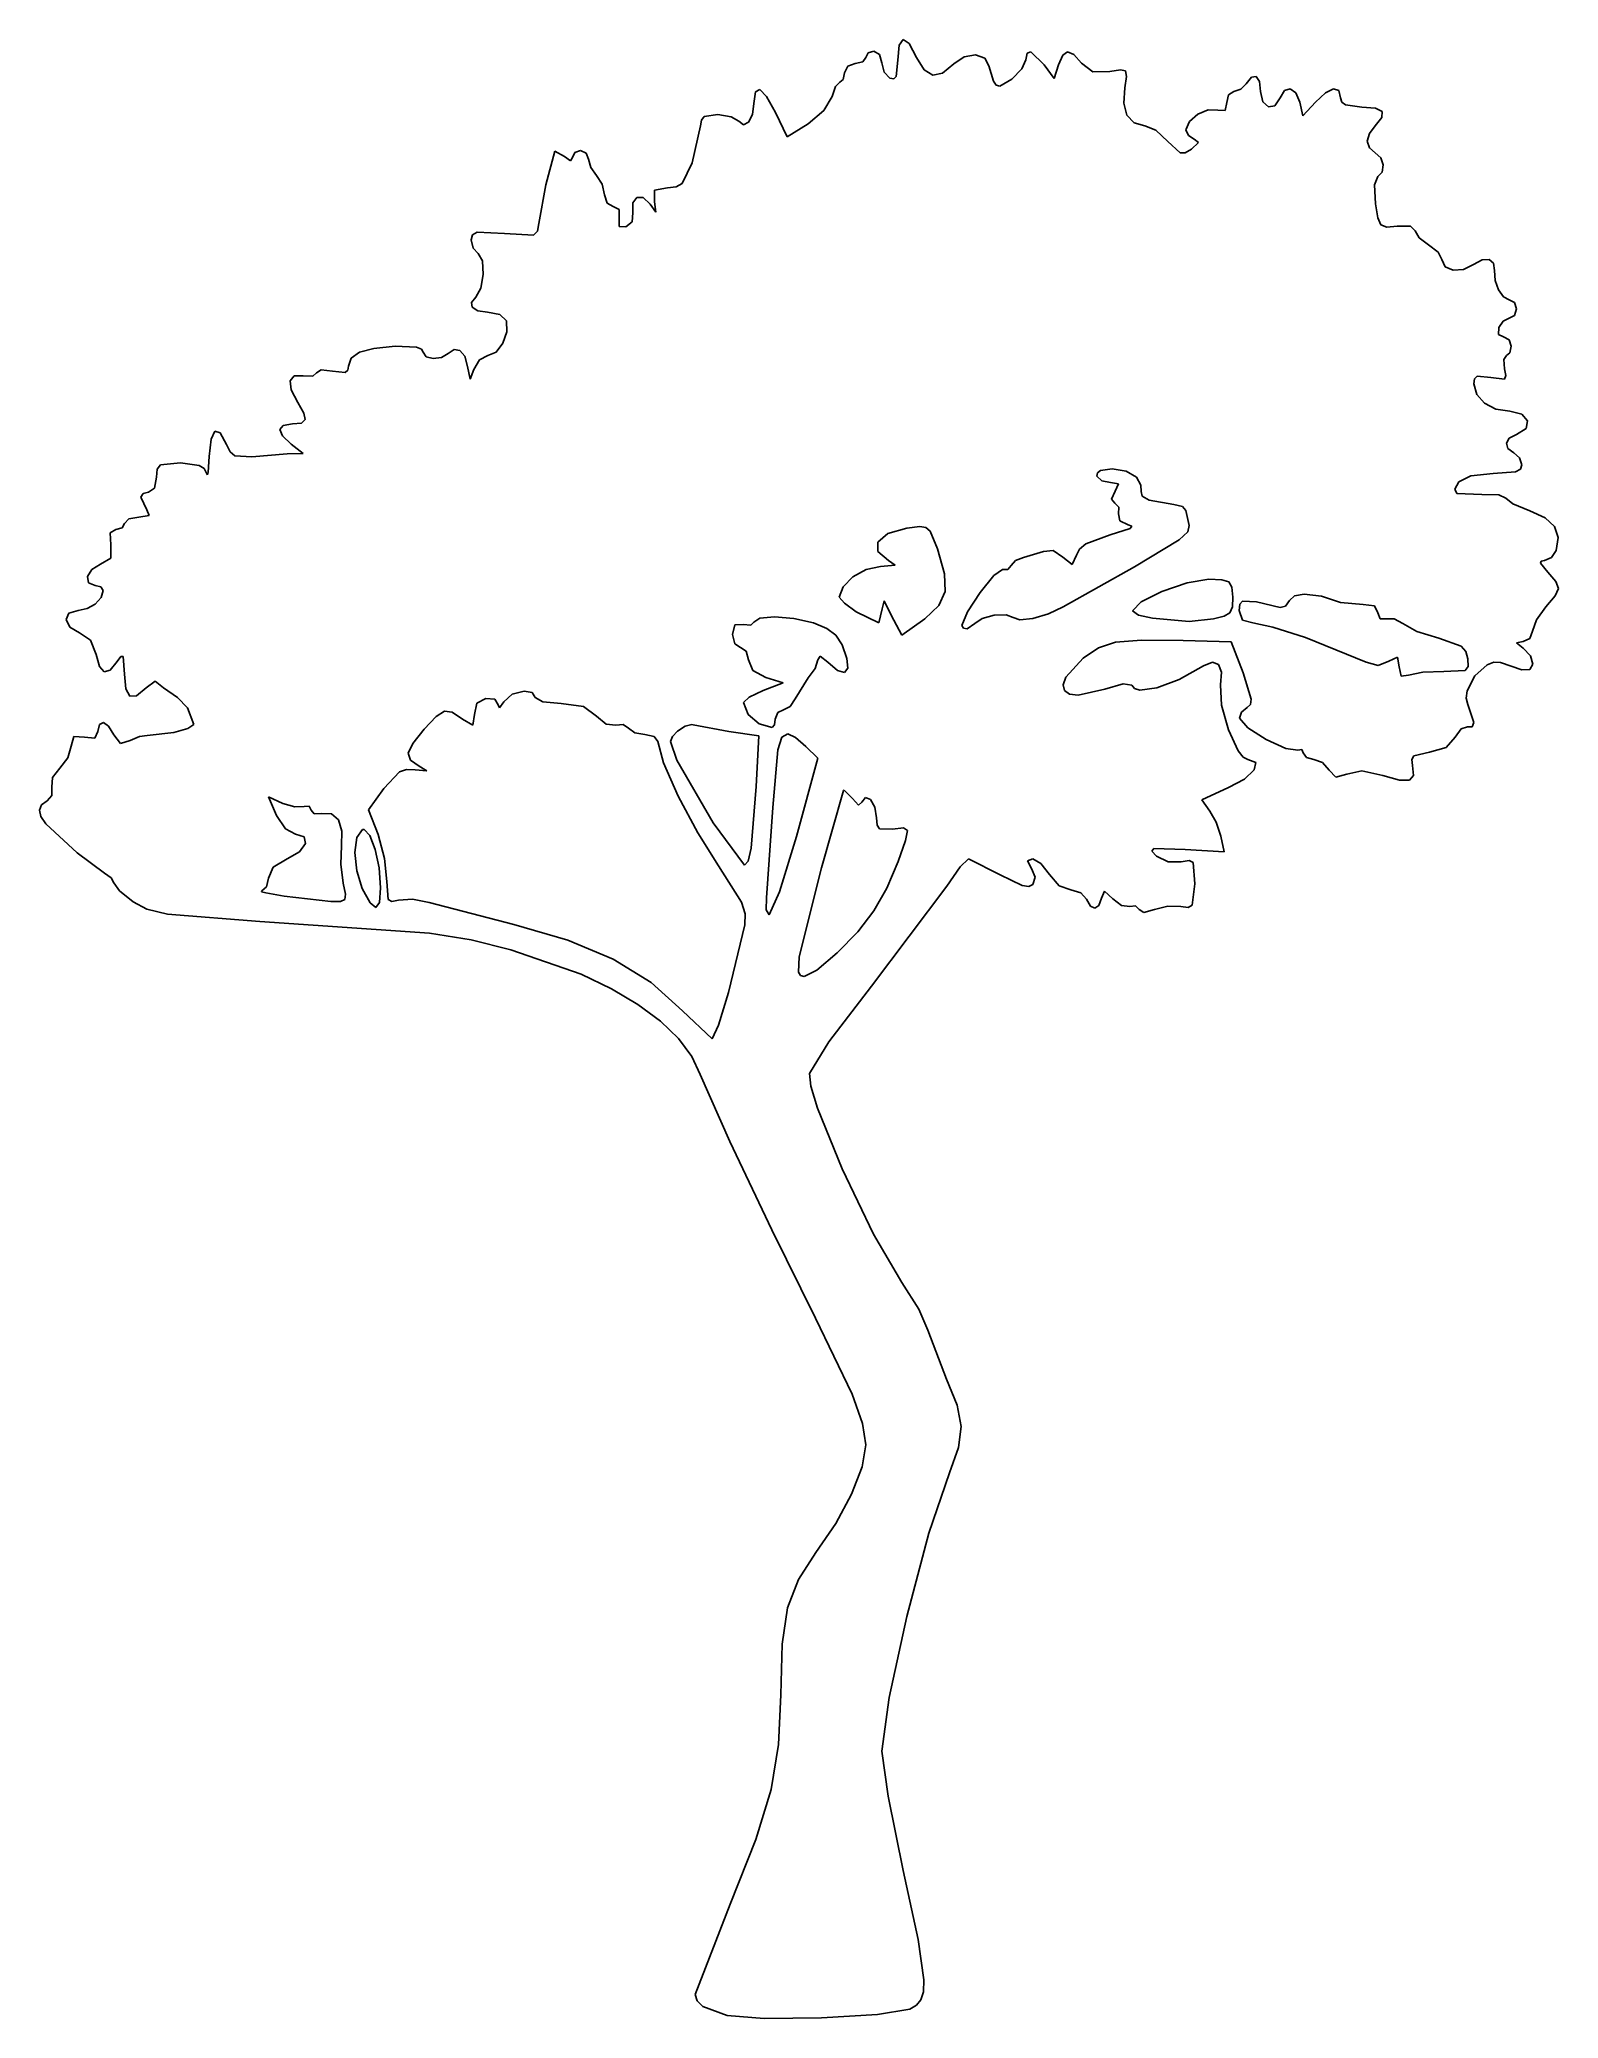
# Model space of a CAD drawing. Extents: x 21 to 106, y 154 to 264.
import ezdxf

# ---------------------------------------------------------------- set-up
doc = ezdxf.new("R2010")
doc.units = 0

msp = doc.modelspace()

# ---------------------------------------------------------------- linework, layer by layer
at = {"layer": 'Layer 1'}
for p, q in [((67.257913, 263.204014), (67.082706, 262.958836)), ((67.389223, 263.449193), (67.257913, 263.204014)), ((67.70497, 263.551153), (67.389223, 263.449193)), ((68.020718, 263.35805), (67.70497, 263.551153)), ((68.152021, 262.893822), (68.020718, 263.35805)), ((69.122955, 263.886005), (69.046398, 263.04131)), ((69.3375, 264.197), (69.122955, 263.886005)), ((69.33751, 264.19694), (69.3375, 264.197)), ((69.667248, 263.970828), (69.33751, 264.19694)), ((70.089529, 263.20396), (69.667248, 263.970828)), ((70.516358, 262.502862), (70.089529, 263.20396)), ((72.744091, 263.233107), (72.165119, 262.844402)), ((73.382919, 263.336377), (72.744091, 263.233107)), ((73.901154, 263.164861), (73.382919, 263.336377)), ((76.270123, 263.442663), (76.200333, 263.070136)), ((76.471744, 263.517948), (76.270123, 263.442663)), ((77.224003, 262.789446), (76.471744, 263.517948)), ((78.257399, 263.321097), (78.025875, 262.789446)), ((78.527095, 263.512351), (78.257399, 263.321097)), ((78.867141, 263.365594), (78.527095, 263.512351)), ((79.309715, 262.883216), (78.867141, 263.365594)), ((66.065507, 262.335856), (65.987427, 261.968086)), ((66.23934, 262.704869), (66.065507, 262.335856)), ((66.661576, 262.856876), (66.23934, 262.704869)), ((67.082706, 262.958836), (66.661576, 262.856876)), ((68.283331, 262.370992), (68.152021, 262.893822)), ((68.599078, 262.03684), (68.283331, 262.370992)), ((68.951919, 262.133411), (68.814301, 261.99836)), ((69.046398, 263.04131), (68.951919, 262.133411)), ((70.998526, 262.210272), (70.516358, 262.502862)), ((71.545093, 262.324637), (70.998526, 262.210272)), ((72.165119, 262.844402), (71.545093, 262.324637)), ((74.118349, 262.729206), (73.901154, 263.164861)), ((74.379066, 261.865392), (74.118349, 262.729206)), ((75.970423, 262.555138), (75.417656, 261.992076)), ((76.200333, 263.070136), (75.970423, 262.555138)), ((77.784085, 262.027783), (77.224003, 262.789446)), ((78.025875, 262.789446), (77.784085, 262.027783)), ((79.941693, 262.399862), (79.309715, 262.883216)), ((80.879605, 262.414363), (79.941693, 262.399862)), ((81.483532, 262.51165), (80.879605, 262.414363)), ((81.772775, 262.449212), (81.483532, 262.51165)), ((81.721993, 261.505526), (81.82603, 262.14214)), ((81.82603, 262.14214), (81.772775, 262.449212)), ((88.802603, 262.09216), (88.511245, 261.728156)), ((89.060853, 262.126667), (88.802603, 262.09216)), ((89.2455, 261.853476), (89.060853, 262.126667)), ((61.082404, 261.27882), (60.998096, 260.620344)), ((61.323664, 261.409904), (61.082404, 261.27882)), ((61.704374, 261.020844), (61.323664, 261.409904)), ((62.207036, 260.118887), (61.704374, 261.020844)), ((65.362004, 261.017464), (64.90674, 260.240478)), ((65.561492, 261.580828), (65.362004, 261.017464)), ((65.799724, 261.815142), (65.561492, 261.580828)), ((65.987427, 261.968086), (65.799724, 261.815142)), ((68.814301, 261.99836), (68.599078, 262.03684)), ((74.53965, 261.652423), (74.379066, 261.865392)), ((74.735653, 261.598799), (74.53965, 261.652423)), ((75.417656, 261.992076), (74.735653, 261.598799)), ((81.666329, 260.635643), (81.721993, 261.505526)), ((87.522349, 261.112684), (87.421733, 260.674934)), ((87.825602, 261.294387), (87.522349, 261.112684)), ((88.211479, 261.421761), (87.825602, 261.294387)), ((88.511245, 261.728156), (88.211479, 261.421761)), ((89.316048, 261.294387), (89.2455, 261.853476)), ((89.445151, 260.711074), (89.316048, 261.294387)), ((90.653456, 261.358983), (90.400758, 260.947248)), ((90.975113, 261.44316), (90.653456, 261.358983)), ((91.285767, 261.21767), (90.975113, 261.44316)), ((91.505458, 260.700399), (91.285767, 261.21767)), ((92.942057, 261.219007), (92.379309, 260.700399)), ((93.387999, 261.437188), (92.942057, 261.219007)), ((93.681614, 261.348686), (93.387999, 261.437188)), ((93.787379, 260.947248), (93.681614, 261.348686)), ((58.215263, 259.891484), (58.061204, 259.692066)), ((58.985955, 260.005554), (58.215263, 259.891484)), ((59.726072, 259.886029), (58.985955, 260.005554)), ((60.145045, 259.636989), (59.726072, 259.886029)), ((60.908435, 260.002825), (60.687912, 259.577236)), ((60.998096, 260.620344), (60.908435, 260.002825)), ((62.858024, 258.769757), (62.207036, 260.118887)), ((64.90674, 260.240478), (64.024044, 259.494774)), ((81.84685, 259.966481), (81.666329, 260.635643)), ((82.243253, 259.536662), (81.84685, 259.966481)), ((85.79738, 260.02306), (85.332908, 259.618509)), ((86.378589, 260.268701), (85.79738, 260.02306)), ((86.9187, 260.25731), (86.378589, 260.268701)), ((87.33111, 260.241837), (86.9187, 260.25731)), ((87.421733, 260.674934), (87.33111, 260.241837)), ((89.750714, 260.432624), (89.445151, 260.711074)), ((90.110122, 260.498271), (89.750714, 260.432624)), ((90.400758, 260.947248), (90.110122, 260.498271)), ((91.677937, 259.932842), (91.505458, 260.700399)), ((92.379309, 260.700399), (91.677937, 259.932842)), ((93.852596, 260.707163), (93.787379, 260.947248)), ((94.060658, 260.545691), (93.852596, 260.707163)), ((94.979789, 260.426222), (94.060658, 260.545691)), ((95.730365, 260.364413), (94.979789, 260.426222)), ((95.724881, 259.384812), (96.09822, 259.850266)), ((96.101611, 260.174613), (95.730365, 260.364413)), ((96.09822, 259.850266), (96.101611, 260.174613)), ((58.017206, 259.368719), (57.537629, 257.308539)), ((58.061204, 259.692066), (58.017206, 259.368719)), ((60.409219, 259.427363), (60.145045, 259.636989)), ((60.687912, 259.577236), (60.409219, 259.427363)), ((64.024044, 259.494774), (62.858024, 258.769757)), ((82.835233, 259.384806), (82.243253, 259.536662)), ((83.463751, 259.127292), (82.835233, 259.384806)), ((84.132413, 258.50826), (83.463751, 259.127292)), ((85.332908, 259.618509), (85.14301, 259.15317)), ((85.14301, 259.15317), (85.277311, 258.829293)), ((85.277311, 258.829293), (85.600193, 258.629044)), ((95.277829, 258.511372), (95.409136, 258.949931)), ((95.409136, 258.949931), (95.724881, 259.384812)), ((49.874262, 257.958438), (49.368113, 256.084727)), ((50.408752, 257.655703), (49.874262, 257.958438)), ((50.752523, 257.418395), (50.408752, 257.655703)), ((50.994581, 257.881529), (50.863274, 257.606313)), ((51.310325, 257.995992), (50.994581, 257.881529)), ((51.626072, 257.855551), (51.310325, 257.995992)), ((51.757382, 257.517819), (51.626072, 257.855551)), ((84.815292, 257.859517), (84.132413, 258.50826)), ((85.098184, 257.871503), (84.815292, 257.859517)), ((85.443443, 258.074178), (85.098184, 257.871503)), ((85.840341, 258.449814), (85.443443, 258.074178)), ((85.600193, 258.629044), (85.840341, 258.449814)), ((95.409136, 258.141165), (95.277829, 258.511372)), ((95.724881, 257.8705), (95.409136, 258.141165)), ((96.027307, 257.592511), (95.724881, 257.8705)), ((50.863274, 257.606313), (50.752523, 257.418395)), ((51.888687, 257.052966), (51.757382, 257.517819)), ((52.204434, 256.60712), (51.888687, 257.052966)), ((52.520313, 256.110442), (52.204434, 256.60712)), ((57.537629, 257.308539), (56.983679, 256.162001)), ((95.68207, 256.079543), (95.859237, 256.54373)), ((95.859237, 256.54373), (96.107985, 256.795785)), ((96.159508, 257.189826), (96.027307, 257.592511)), ((96.107985, 256.795785), (96.159508, 257.189826)), ((49.368113, 256.084727), (48.971894, 253.915718)), ((52.651754, 255.52316), (52.520313, 256.110442)), ((52.790347, 255.058802), (52.651754, 255.52316)), ((55.449493, 255.777454), (55.433776, 255.131619)), ((56.161539, 255.912839), (55.449493, 255.777454)), ((56.643012, 255.962659), (56.161539, 255.912839)), ((56.983679, 256.162001), (56.643012, 255.962659)), ((95.738211, 255.02569), (95.68207, 256.079543)), ((53.133462, 254.871106), (52.790347, 255.058802)), ((53.459866, 254.710128), (53.133462, 254.871106)), ((53.469355, 254.22092), (53.459866, 254.710128)), ((54.230438, 254.514654), (54.196661, 254.011635)), ((54.452211, 255.375229), (54.226804, 255.075419)), ((54.226804, 255.075419), (54.230438, 254.514654)), ((54.80672, 255.364295), (54.452211, 255.375229)), ((55.190392, 254.992827), (54.80672, 255.364295)), ((55.517145, 254.560188), (55.190392, 254.992827)), ((55.433776, 255.131619), (55.517145, 254.560188)), ((95.866975, 254.240842), (95.738211, 255.02569)), ((45.263166, 253.293804), (45.199524, 252.9985)), ((45.524497, 253.438305), (45.263166, 253.293804)), ((47.062654, 253.355883), (45.524497, 253.438305)), ((48.668739, 253.275652), (47.062654, 253.355883)), ((48.905398, 253.482872), (48.668739, 253.275652)), ((48.971894, 253.915718), (48.905398, 253.482872)), ((53.469723, 253.747615), (53.469355, 254.22092)), ((53.847096, 253.730021), (53.469723, 253.747615)), ((54.196661, 254.011635), (53.847096, 253.730021)), ((96.043174, 253.840348), (95.866975, 254.240842)), ((96.368659, 253.717988), (96.043174, 253.840348)), ((96.945281, 253.76754), (96.368659, 253.717988)), ((97.687857, 253.763203), (96.945281, 253.76754)), ((97.960681, 253.512934), (97.687857, 253.763203)), ((98.179526, 253.1195), (97.960681, 253.512934)), ((45.199524, 252.9985), (45.315172, 252.537544)), ((45.315172, 252.537544), (45.593262, 252.24305)), ((45.593262, 252.24305), (45.818344, 251.828554)), ((98.705773, 252.724881), (98.179526, 253.1195)), ((99.232149, 252.320866), (98.705773, 252.724881)), ((99.451127, 251.904845), (99.232149, 252.320866)), ((45.860658, 251.079063), (45.73675, 250.303838)), ((45.818344, 251.828554), (45.860658, 251.079063)), ((99.63166, 251.50448), (99.451127, 251.904845)), ((100.080011, 251.311007), (99.63166, 251.50448)), ((100.65631, 251.346067), (100.080011, 251.311007)), ((101.220687, 251.6313), (100.65631, 251.346067)), ((101.690092, 251.897495), (101.220687, 251.6313)), ((102.084487, 251.916216), (101.690092, 251.897495)), ((102.34002, 251.706237), (102.084487, 251.916216)), ((102.392837, 251.286331), (102.34002, 251.706237)), ((102.419649, 250.742611), (102.392837, 251.286331)), ((45.73675, 250.303838), (45.463171, 249.81214)), ((102.601817, 250.216945), (102.419649, 250.742611)), ((102.883562, 249.820224), (102.601817, 250.216945)), ((45.463171, 249.81214), (45.205959, 249.510683)), ((45.205959, 249.510683), (45.249675, 249.239646)), ((45.249675, 249.239646), (45.560152, 249.044027)), ((45.560152, 249.044027), (46.103228, 248.968821)), ((46.103228, 248.968821), (46.791883, 248.825674)), ((46.791883, 248.825674), (47.169278, 248.475128)), ((103.209107, 249.663341), (102.883562, 249.820224)), ((103.502276, 249.510244), (103.209107, 249.663341)), ((103.624167, 249.142321), (103.502276, 249.510244)), ((103.502276, 248.774555), (103.624167, 249.142321)), ((47.195456, 247.865518), (46.971678, 247.233929)), ((47.169278, 248.475128), (47.195456, 247.865518)), ((102.616026, 247.721425), (102.622097, 248.1009)), ((102.888407, 247.57988), (102.616026, 247.721425)), ((102.622097, 248.1009), (102.865356, 248.46867)), ((102.865356, 248.46867), (103.209107, 248.621614)), ((103.209107, 248.621614), (103.502276, 248.774555)), ((38.947665, 246.727322), (38.48865, 246.40331)), ((39.756726, 246.940253), (38.947665, 246.727322)), ((40.951861, 247.057384), (39.756726, 246.940253)), ((42.131052, 247.017356), (40.951861, 247.057384)), ((42.420971, 246.902762), (42.131052, 247.017356)), ((42.516681, 246.723909), (42.420971, 246.902762)), ((42.683033, 246.470272), (42.516681, 246.723909)), ((43.901821, 246.647209), (43.535163, 246.423079)), ((44.245297, 246.884108), (43.901821, 246.647209)), ((44.56964, 246.824756), (44.245297, 246.884108)), ((44.831784, 246.49755), (44.56964, 246.824756)), ((46.58392, 246.738791), (46.118158, 246.538538)), ((46.971678, 247.233929), (46.58392, 246.738791)), ((103.197561, 247.426939), (102.888407, 247.57988)), ((103.056087, 246.538465), (103.246833, 246.691406)), ((103.326137, 247.059172), (103.197561, 247.426939)), ((103.246833, 246.691406), (103.326137, 247.059172)), ((36.55517, 245.572565), (36.336189, 245.390583)), ((36.815055, 245.737704), (36.55517, 245.572565)), ((37.449274, 245.670375), (36.815055, 245.737704)), ((38.150586, 245.601353), (37.449274, 245.670375)), ((38.299201, 245.720953), (38.150586, 245.601353)), ((38.343651, 245.952934), (38.299201, 245.720953)), ((38.48865, 246.40331), (38.343651, 245.952934)), ((43.075714, 246.367047), (42.683033, 246.470272)), ((43.535163, 246.423079), (43.075714, 246.367047)), ((44.988661, 245.930886), (44.831784, 246.49755)), ((45.129172, 245.21633), (44.988661, 245.930886)), ((45.341346, 245.757317), (45.129172, 245.21633)), ((45.662121, 246.310474), (45.341346, 245.757317)), ((46.118158, 246.538538), (45.662121, 246.310474)), ((102.913622, 246.32312), (103.056087, 246.538465)), ((102.950527, 245.805373), (102.913622, 246.32312)), ((103.012049, 245.417555), (102.950527, 245.805373)), ((35.300326, 245.407689), (35.074094, 245.13174)), ((35.074094, 245.13174), (35.138812, 244.62132)), ((35.138812, 244.62132), (35.502181, 243.913868)), ((35.809811, 245.411728), (35.300326, 245.407689)), ((36.336189, 245.390583), (35.809811, 245.411728)), ((101.239617, 244.955222), (101.278137, 245.244778)), ((101.394902, 244.36027), (101.239617, 244.955222)), ((101.278137, 245.244778), (101.420468, 245.39054)), ((101.420468, 245.39054), (102.177177, 245.311986)), ((102.177177, 245.311986), (102.938323, 245.228147)), ((102.938323, 245.228147), (103.012049, 245.417555)), ((35.502181, 243.913868), (35.838115, 243.32458)), ((35.838115, 243.32458), (35.909189, 242.958597)), ((101.821389, 243.876924), (101.394902, 244.36027)), ((102.460025, 243.550113), (101.821389, 243.876924)), ((103.251757, 243.424762), (102.460025, 243.550113)), ((103.918142, 243.259552), (103.251757, 243.424762)), ((30.868716, 242.309705), (30.655706, 241.862104)), ((31.166654, 242.217541), (30.868716, 242.309705)), ((31.518414, 241.563964), (31.166654, 242.217541)), ((34.688105, 242.63854), (34.499322, 242.410417)), ((34.499322, 242.410417), (34.648754, 242.054834)), ((35.213742, 242.719058), (34.688105, 242.63854)), ((35.704649, 242.771547), (35.213742, 242.719058)), ((35.909189, 242.958597), (35.704649, 242.771547)), ((103.624167, 242.125322), (104.148296, 242.456581)), ((104.231638, 242.885742), (103.918142, 243.259552)), ((104.148296, 242.456581), (104.231638, 242.885742)), ((30.655706, 241.862104), (30.558729, 240.896383)), ((31.721616, 241.158487), (31.518414, 241.563964)), ((31.980126, 240.931079), (31.721616, 241.158487)), ((34.648754, 242.054834), (35.137762, 241.591938)), ((35.807145, 241.074337), (34.914104, 241.042007)), ((35.137762, 241.591938), (35.807145, 241.074337)), ((103.048964, 241.642413), (103.215126, 241.915688)), ((103.133149, 241.356447), (103.048964, 241.642413)), ((103.475147, 241.108742), (103.133149, 241.356447)), ((103.215126, 241.915688), (103.624167, 242.125322)), ((103.791027, 240.825551), (103.475147, 241.108742)), ((27.649837, 240.188377), (27.612493, 239.736666)), ((27.822796, 240.437174), (27.649837, 240.188377)), ((28.941123, 240.549864), (27.822796, 240.437174)), ((29.991631, 240.403898), (28.941123, 240.549864)), ((30.264795, 240.228286), (29.991631, 240.403898)), ((30.396913, 239.973577), (30.264795, 240.228286)), ((30.449038, 239.875359), (30.396913, 239.973577)), ((30.496922, 240.016603), (30.449038, 239.875359)), ((30.558729, 240.896383), (30.496922, 240.016603)), ((32.927814, 240.88272), (31.980126, 240.931079)), ((34.914104, 241.042007), (32.927814, 240.88272)), ((80.169934, 239.80163), (80.194895, 239.986904)), ((80.194895, 239.986904), (80.371512, 240.115366)), ((80.371512, 240.115366), (81.019256, 240.205903)), ((81.019256, 240.205903), (81.0193, 240.206)), ((81.0193, 240.206), (81.792381, 240.081195)), ((81.792381, 240.081195), (82.36979, 239.748629)), ((102.319257, 239.941568), (103.560148, 240.050903)), ((103.560148, 240.050903), (103.836698, 240.200628)), ((103.922467, 240.425329), (103.791027, 240.825551)), ((103.836698, 240.200628), (103.922467, 240.425329)), ((27.165441, 238.899866), (26.855581, 238.827753)), ((27.49162, 239.126191), (27.165441, 238.899866)), ((27.612493, 239.736666), (27.49162, 239.126191)), ((80.436978, 239.540439), (80.169934, 239.80163)), ((80.918487, 239.447347), (80.436978, 239.540439)), ((81.364716, 239.371993), (80.918487, 239.447347)), ((80.973559, 238.519784), (81.1864, 238.957067)), ((81.1864, 238.957067), (81.364716, 239.371993)), ((82.36979, 239.748629), (82.622257, 239.306953)), ((82.622257, 239.306953), (82.631038, 238.94195)), ((82.631038, 238.94195), (82.694058, 238.685115)), ((100.172266, 239.068226), (100.384427, 239.47582)), ((100.284946, 238.832711), (100.172266, 239.068226)), ((100.384427, 239.47582), (101.061247, 239.815226)), ((101.061247, 239.815226), (102.319257, 239.941568)), ((26.855581, 238.827753), (26.735955, 238.626575)), ((26.735955, 238.626575), (27.075871, 237.928)), ((27.075871, 237.928), (27.191416, 237.598156)), ((81.1765, 238.300049), (80.973559, 238.519784)), ((81.382592, 238.063288), (81.1765, 238.300049)), ((81.377238, 237.68991), (81.382592, 238.063288)), ((82.694058, 238.685115), (83.087919, 238.451347)), ((83.087919, 238.451347), (84.471768, 238.210408)), ((84.471768, 238.210408), (84.945457, 238.113263)), ((84.945457, 238.113263), (85.142483, 237.886866)), ((85.142483, 237.886866), (85.317623, 237.036402)), ((101.682667, 238.770362), (100.284946, 238.832711)), ((102.632863, 238.752178), (101.682667, 238.770362)), ((103.028097, 238.579091), (102.632863, 238.752178)), ((103.419648, 238.251365), (103.028097, 238.579091)), ((104.360987, 237.861213), (103.419648, 238.251365)), ((105.211923, 237.479127), (104.360987, 237.861213)), ((25.344439, 236.816717), (25.00948, 236.62983)), ((25.00948, 236.62983), (25.050403, 235.956628)), ((25.683115, 236.918833), (25.344439, 236.816717)), ((25.824016, 237.164168), (25.683115, 236.918833)), ((26.060425, 237.409344), (25.824016, 237.164168)), ((26.628819, 237.511306), (26.060425, 237.409344)), ((27.191416, 237.598156), (26.628819, 237.511306)), ((68.486722, 236.590888), (69.547872, 236.902265)), ((69.547872, 236.902265), (70.267104, 236.985175)), ((70.267104, 236.985175), (70.2671, 236.98517)), ((70.2671, 236.98517), (70.604863, 236.933984)), ((70.604863, 236.933984), (70.840718, 236.737117)), ((70.840718, 236.737117), (71.261972, 235.73199)), ((80.909388, 236.517773), (82.020422, 236.880193)), ((81.446228, 237.308656), (81.377238, 237.68991)), ((81.915458, 237.087228), (81.446228, 237.308656)), ((82.118396, 237.002255), (81.915458, 237.087228)), ((82.020422, 236.880193), (82.118396, 237.002255)), ((85.240772, 236.695353), (84.758464, 236.237071)), ((85.317623, 237.036402), (85.240772, 236.695353)), ((105.737161, 236.989365), (105.211923, 237.479127)), ((105.942724, 236.382915), (105.737161, 236.989365)), ((25.050403, 235.956628), (25.059302, 235.217466)), ((67.917336, 235.583358), (67.923982, 236.117216)), ((68.524472, 235.091425), (67.917336, 235.583358)), ((67.923982, 236.117216), (68.486722, 236.590888)), ((71.261972, 235.73199), (71.652268, 234.350485)), ((76.06617, 235.259009), (77.18021, 235.595278)), ((77.18021, 235.595278), (77.719372, 235.639423)), ((77.719372, 235.639423), (78.27079, 235.271116)), ((79.019348, 235.381343), (79.198404, 235.72972)), ((79.198404, 235.72972), (79.549745, 236.02123)), ((79.549745, 236.02123), (80.909388, 236.517773)), ((84.758464, 236.237071), (82.262093, 234.730622)), ((105.566828, 235.248373), (105.834637, 235.650763)), ((105.834637, 235.650763), (105.942724, 236.382915)), ((23.996009, 234.593087), (23.755611, 234.196687)), ((24.486585, 234.877328), (23.996009, 234.593087)), ((25.059302, 235.217466), (24.486585, 234.877328)), ((66.526052, 234.175475), (67.270642, 234.585812)), ((67.270642, 234.585812), (68.07742, 234.755463)), ((68.07742, 234.755463), (68.882986, 234.828433)), ((68.882986, 234.828433), (68.524472, 235.091425)), ((74.407899, 234.243683), (74.89722, 234.59081)), ((74.89722, 234.59081), (75.190646, 234.585352)), ((75.190646, 234.585352), (75.37626, 234.805988)), ((75.37626, 234.805988), (75.623855, 235.096057)), ((75.623855, 235.096057), (76.06617, 235.259009)), ((78.27079, 235.271116), (78.775305, 234.870449)), ((82.262093, 234.730622), (78.286593, 232.504332)), ((78.775305, 234.870449), (79.019348, 235.381343)), ((104.961638, 234.942071), (104.997659, 235.049155)), ((105.367057, 234.432666), (104.961638, 234.942071)), ((104.997659, 235.049155), (105.186317, 235.080989)), ((105.186317, 235.080989), (105.566828, 235.248373)), ((105.820553, 233.924025), (105.367057, 234.432666)), ((23.755611, 234.196687), (23.805192, 233.844313)), ((23.805192, 233.844313), (24.184553, 233.692148)), ((24.184553, 233.692148), (24.500298, 233.610483)), ((24.500298, 233.610483), (24.631605, 233.414247)), ((24.631605, 233.414247), (24.508025, 233.013821)), ((65.76724, 233.037153), (65.979602, 233.625555)), ((65.979602, 233.625555), (66.526052, 234.175475)), ((71.683229, 233.351758), (71.323821, 232.567241)), ((71.652268, 234.350485), (71.683229, 233.351758)), ((73.64113, 233.298155), (74.407899, 234.243683)), ((82.643105, 232.784041), (83.799946, 233.362933)), ((83.799946, 233.362933), (85.202212, 233.840497)), ((85.202212, 233.840497), (86.4197, 234.039149)), ((86.4197, 234.03916), (87.15097, 234.016004)), ((86.4197, 234.039149), (86.4197, 234.03916)), ((87.15097, 234.016004), (87.54767, 233.894067)), ((87.54767, 233.894067), (87.715275, 233.594647)), ((87.715275, 233.594647), (87.75926, 233.03904)), ((105.776619, 233.106153), (105.959667, 233.530133)), ((105.959667, 233.530133), (105.820553, 233.924025)), ((23.230465, 232.303277), (22.710993, 232.14723)), ((23.735437, 232.401254), (23.230465, 232.303277)), ((24.185296, 232.657129), (23.735437, 232.401254)), ((24.508025, 233.013821), (24.185296, 232.657129)), ((66.051472, 232.696492), (65.76724, 233.037153)), ((66.709042, 232.218564), (66.051472, 232.696492)), ((67.97345, 231.608843), (66.709042, 232.218564)), ((68.170984, 232.390063), (67.97345, 231.608843)), ((68.270717, 232.838387), (68.170984, 232.390063)), ((68.672155, 232.042612), (68.270717, 232.838387)), ((71.323821, 232.567241), (70.543009, 231.82837)), ((72.6233, 231.465), (72.933926, 232.217501)), ((72.933926, 232.217501), (73.64113, 233.298155)), ((78.286593, 232.504332), (77.458578, 232.110201)), ((82.16189, 232.281409), (82.643105, 232.784041)), ((82.490353, 232.041137), (82.16189, 232.281409)), ((87.73811, 232.500823), (87.597161, 232.170208)), ((87.75926, 233.03904), (87.73811, 232.500823)), ((88.123669, 232.294457), (88.159377, 232.640028)), ((88.293618, 231.763448), (88.123669, 232.294457)), ((88.159377, 232.640028), (88.299619, 232.820278)), ((88.299619, 232.820278), (89.092418, 232.785356)), ((89.092418, 232.785356), (90.409318, 232.468645)), ((90.409318, 232.468645), (90.704901, 232.534109)), ((90.704901, 232.534109), (90.927012, 232.862362)), ((90.927012, 232.862362), (91.201138, 233.111452)), ((91.201138, 233.111452), (91.74808, 233.203912)), ((91.74808, 233.203912), (91.74809, 233.20391)), ((91.74809, 233.20391), (92.70968, 233.098229)), ((92.70968, 233.098229), (93.78742, 232.747164)), ((93.78742, 232.747164), (95.0542, 232.626692)), ((95.0542, 232.626692), (95.677245, 232.555932)), ((95.677245, 232.555932), (95.873932, 232.166839)), ((104.737384, 231.772386), (105.263627, 232.507246)), ((105.263627, 232.507246), (105.776619, 233.106153)), ((22.710993, 232.14723), (22.55642, 231.782952)), ((22.55642, 231.782952), (22.757464, 231.366239)), ((22.757464, 231.366239), (23.304845, 231.052887)), ((59.805729, 230.954958), (59.932204, 231.495352)), ((59.932204, 231.495352), (60.401798, 231.508268)), ((60.401798, 231.508268), (60.822797, 231.472358)), ((60.822797, 231.472358), (60.997872, 231.641166)), ((60.997872, 231.641166), (61.326868, 231.873827)), ((61.326868, 231.873827), (62.151892, 231.942663)), ((62.151892, 231.942663), (62.15189, 231.94266)), ((62.15189, 231.94266), (63.230166, 231.850679)), ((63.230166, 231.850679), (64.31918, 231.600797)), ((64.31918, 231.600797), (65.06586, 231.298057)), ((65.06586, 231.298057), (65.582325, 230.913967)), ((69.255699, 230.914252), (68.672155, 232.042612)), ((70.543009, 231.82837), (69.255699, 230.914252)), ((72.710393, 231.299366), (72.622854, 231.465086)), ((72.622854, 231.465086), (72.6233, 231.465)), ((72.916627, 231.269495), (72.710393, 231.299366)), ((73.346883, 231.568794), (72.916627, 231.269495)), ((73.746691, 231.845749), (73.346883, 231.568794)), ((74.426063, 232.025271), (73.746691, 231.845749)), ((75.099003, 232.06171), (74.426063, 232.025271)), ((75.479513, 231.909413), (75.099003, 232.06171)), ((75.857849, 231.770926), (75.479513, 231.909413)), ((76.583267, 231.851794), (75.857849, 231.770926)), ((77.458578, 232.110201), (76.583267, 231.851794)), ((83.27992, 231.86161), (82.490353, 232.041137)), ((85.320981, 231.672705), (83.27992, 231.86161)), ((86.68681, 231.82778), (85.320981, 231.672705)), ((87.26915, 231.971194), (86.68681, 231.82778)), ((87.597161, 232.170208), (87.26915, 231.971194)), ((88.877024, 231.608869), (88.293618, 231.763448)), ((89.99412, 231.366682), (88.877024, 231.608869)), ((91.826888, 230.77979), (89.99412, 231.366682)), ((95.873932, 232.166839), (95.993513, 231.826183)), ((95.993513, 231.826183), (96.324987, 231.832121)), ((96.324987, 231.832121), (96.786281, 231.835319)), ((96.786281, 231.835319), (97.262278, 231.560744)), ((97.262278, 231.560744), (98.052982, 231.124814)), ((98.052982, 231.124814), (99.270688, 230.740708)), ((104.365287, 230.731063), (104.518537, 231.135146)), ((104.518537, 231.135146), (104.737384, 231.772386)), ((23.304845, 231.052887), (23.924512, 230.645477)), ((23.924512, 230.645477), (24.236271, 229.831067)), ((59.933028, 230.429317), (59.805729, 230.954958)), ((60.252781, 230.220004), (59.933028, 230.429317)), ((60.56865, 230.01903), (60.252781, 230.220004)), ((60.699833, 229.535347), (60.56865, 230.01903)), ((65.582325, 230.913967), (65.936933, 230.376179)), ((65.936933, 230.376179), (66.19804, 229.612347)), ((79.404875, 229.626742), (80.257385, 230.209556)), ((80.257385, 230.209556), (81.213392, 230.522199)), ((81.213392, 230.522199), (82.662417, 230.633263)), ((82.662417, 230.633263), (84.993975, 230.61134)), ((84.993975, 230.61134), (87.676825, 230.5511)), ((87.676825, 230.5511), (88.335014, 228.80671)), ((95.221614, 229.409909), (91.826888, 230.77979)), ((99.270688, 230.740708), (100.518803, 230.307753)), ((100.518803, 230.307753), (100.778475, 230.012903)), ((100.778475, 230.012903), (100.889088, 229.599618)), ((103.624247, 230.49705), (103.996847, 230.556684)), ((103.996847, 230.192469), (103.624247, 230.49705)), ((103.996847, 230.556684), (104.365287, 230.731063)), ((104.40619, 229.754854), (103.996847, 230.192469)), ((24.236271, 229.831067), (24.421218, 229.165069)), ((24.421218, 229.165069), (24.680453, 228.876988)), ((24.680453, 228.876988), (25.010769, 228.967906)), ((25.010769, 228.967906), (25.408961, 229.438906)), ((25.408961, 229.438906), (25.619648, 229.7209)), ((25.619648, 229.7209), (25.740685, 229.728096)), ((25.740685, 229.728096), (25.814429, 228.744623)), ((60.929518, 228.942858), (60.699833, 229.535347)), ((61.668587, 228.554167), (60.929518, 228.942858)), ((64.415719, 229.052519), (64.032613, 228.524663)), ((64.575105, 229.533173), (64.415719, 229.052519)), ((64.70208, 229.742), (64.575105, 229.533173)), ((65.11999, 229.405551), (64.70208, 229.742)), ((65.659532, 228.95069), (65.11999, 229.405551)), ((66.051048, 228.839689), (65.659532, 228.95069)), ((66.246547, 229.063318), (66.051048, 228.839689)), ((66.19804, 229.612347), (66.246547, 229.063318)), ((78.42036, 228.565094), (79.404875, 229.626742)), ((86.124015, 229.198866), (84.766619, 228.44262)), ((86.627709, 229.403999), (86.124015, 229.198866)), ((86.970345, 229.279418), (86.627709, 229.403999)), ((87.129204, 228.850169), (86.970345, 229.279418)), ((95.885589, 229.216482), (95.221614, 229.409909)), ((96.488394, 229.458339), (95.885589, 229.216482)), ((96.966062, 229.678274), (96.488394, 229.458339)), ((97.06634, 229.144115), (96.966062, 229.678274)), ((97.174584, 228.619432), (97.06634, 229.144115)), ((100.756434, 228.936215), (99.547658, 228.883602)), ((100.906688, 229.164636), (100.756434, 228.936215)), ((100.889088, 229.599618), (100.906688, 229.164636)), ((101.294999, 228.646935), (101.983539, 229.263841)), ((101.983539, 229.263841), (102.356733, 229.40266)), ((102.356733, 229.40266), (102.713247, 229.381745)), ((102.713247, 229.381745), (103.922447, 228.981509)), ((103.922447, 228.981509), (104.359425, 228.99373)), ((104.359425, 228.99373), (104.523861, 229.303393)), ((104.523861, 229.303393), (104.40619, 229.754854)), ((25.814429, 228.744623), (25.892172, 227.909889)), ((25.892172, 227.909889), (26.115541, 227.507606)), ((26.492722, 227.532641), (27.031899, 227.97986)), ((27.031899, 227.97986), (27.533726, 228.34351)), ((27.533726, 228.34351), (28.002778, 227.97986)), ((28.002778, 227.97986), (28.772931, 227.442383)), ((47.491727, 227.61282), (48.162273, 227.790002)), ((48.162273, 227.790002), (48.16229, 227.79002)), ((48.16229, 227.79002), (48.59607, 227.720033)), ((60.731426, 227.447531), (61.519566, 227.822938)), ((61.519566, 227.822938), (62.637336, 228.257326)), ((62.637336, 228.257326), (61.668587, 228.554167)), ((64.032613, 228.524663), (63.296854, 227.355633)), ((78.280078, 228.147631), (78.42036, 228.565094)), ((78.357901, 227.829506), (78.280078, 228.147631)), ((78.641422, 227.628545), (78.357901, 227.829506)), ((80.602085, 227.906872), (79.118232, 227.562569)), ((81.64222, 228.203015), (80.602085, 227.906872)), ((82.112525, 228.119876), (81.64222, 228.203015)), ((82.266803, 227.933242), (82.112525, 228.119876)), ((82.568391, 227.851399), (82.266803, 227.933242)), ((83.51725, 227.976222), (82.568391, 227.851399)), ((84.766619, 228.44262), (83.51725, 227.976222)), ((87.08157, 228.141296), (87.129204, 228.850169)), ((87.138084, 227.003539), (87.08157, 228.141296)), ((88.335014, 228.80671), (88.790896, 227.349192)), ((97.588038, 228.685819), (97.174584, 228.619432)), ((98.37883, 228.857615), (97.588038, 228.685819)), ((99.547658, 228.883602), (98.37883, 228.857615)), ((100.811378, 227.398167), (100.863398, 227.810899)), ((100.863398, 227.810899), (101.294999, 228.646935)), ((26.115541, 227.507606), (26.492722, 227.532641)), ((28.772931, 227.442383), (29.339897, 226.851575)), ((29.339897, 226.851575), (29.699023, 225.918753)), ((45.37226, 226.486211), (45.51015, 227.112492)), ((45.51015, 227.112492), (46.019245, 227.379828)), ((46.019245, 227.379828), (46.50778, 227.333979)), ((46.50778, 227.333979), (46.699023, 227.032383)), ((46.699023, 227.032383), (46.785929, 226.856384)), ((46.785929, 226.856384), (47.011723, 227.182044)), ((47.011723, 227.182044), (47.491727, 227.61282)), ((48.59607, 227.720033), (48.776491, 227.442257)), ((48.776491, 227.442257), (49.200649, 227.197076)), ((49.200649, 227.197076), (50.220551, 227.095118)), ((50.220551, 227.095118), (51.464432, 226.939607)), ((51.464432, 226.939607), (52.208161, 226.395872)), ((60.406336, 227.155051), (60.731426, 227.447531)), ((60.683524, 226.474949), (60.406336, 227.155051)), ((62.646665, 226.747982), (62.324324, 226.595038)), ((63.025987, 226.926491), (62.646665, 226.747982)), ((63.296854, 227.355633), (63.025987, 226.926491)), ((79.118232, 227.562569), (78.641422, 227.628545)), ((87.522102, 225.623888), (87.138084, 227.003539)), ((88.558403, 226.86825), (88.255119, 226.61445)), ((88.755232, 227.033912), (88.558403, 226.86825)), ((88.790896, 227.349192), (88.755232, 227.033912)), ((100.904507, 227.035605), (100.811378, 227.398167)), ((101.225869, 226.037119), (100.904507, 227.035605)), ((24.420392, 225.93229), (24.333577, 225.52628)), ((24.63977, 226.031203), (24.420392, 225.93229)), ((24.930111, 225.834806), (24.63977, 226.031203)), ((25.229816, 225.354886), (24.930111, 225.834806)), ((29.361457, 225.710458), (28.581786, 225.483544)), ((29.699023, 225.918753), (29.361457, 225.710458)), ((41.928002, 224.865408), (42.573171, 225.665244)), ((42.573171, 225.665244), (43.235864, 226.375954)), ((43.235864, 226.375954), (43.701825, 226.677111)), ((43.701825, 226.677111), (44.138151, 226.612526)), ((44.138151, 226.612526), (44.711941, 226.226011)), ((44.711941, 226.226011), (45.292121, 225.895332)), ((45.292121, 225.895332), (45.37226, 226.486211)), ((52.208161, 226.395872), (52.745347, 225.944023)), ((52.745347, 225.944023), (53.272611, 225.889135)), ((53.272611, 225.889135), (53.696958, 225.919081)), ((53.696958, 225.919081), (53.985446, 225.720535)), ((53.985446, 225.720535), (54.334633, 225.465301)), ((56.72907, 225.55349), (57.148557, 225.828415)), ((57.148557, 225.828415), (57.521342, 225.918636)), ((57.521342, 225.918636), (57.52136, 225.91863)), ((57.52136, 225.91863), (57.59787, 225.90187)), ((57.59787, 225.90187), (59.59802, 225.526161)), ((61.296178, 225.959311), (60.683524, 226.474949)), ((62.019192, 225.765958), (61.296178, 225.959311)), ((62.154064, 225.908922), (62.019192, 225.765958)), ((62.190282, 226.227274), (62.154064, 225.908922)), ((62.324324, 226.595038), (62.190282, 226.227274)), ((88.066462, 224.460279), (87.522102, 225.623888)), ((88.255119, 226.61445), (88.136144, 226.277056)), ((88.136144, 226.277056), (88.596606, 225.740974)), ((88.596606, 225.740974), (89.624053, 225.083046)), ((100.191937, 225.213903), (100.517624, 225.681807)), ((100.517624, 225.681807), (100.869307, 225.792365)), ((100.869307, 225.792365), (101.131591, 225.794944)), ((101.131591, 225.794944), (101.225869, 226.037119)), ((22.843131, 224.722082), (22.656416, 224.066814)), ((22.985601, 225.256582), (22.843131, 224.722082)), ((23.588223, 225.216713), (22.985601, 225.256582)), ((24.167122, 225.165258), (23.588223, 225.216713)), ((24.333577, 225.52628), (24.167122, 225.165258)), ((25.603058, 224.865179), (25.229816, 225.354886)), ((26.137786, 225.02203), (25.603058, 224.865179)), ((26.660946, 225.255773), (26.137786, 225.02203)), ((27.094273, 225.303963), (26.660946, 225.255773)), ((28.581786, 225.483544), (27.094273, 225.303963)), ((41.675641, 224.324165), (41.928002, 224.865408)), ((54.334633, 225.465301), (54.904878, 225.359108)), ((54.904878, 225.359108), (55.418698, 225.246186)), ((55.418698, 225.246186), (55.632374, 224.97471)), ((55.632374, 224.97471), (55.952444, 223.781064)), ((56.33724, 224.978783), (56.438638, 225.260233)), ((56.68883, 223.94074), (56.33724, 224.978783)), ((56.438638, 225.260233), (56.72907, 225.55349)), ((59.59802, 225.526161), (61.2724, 225.28273)), ((61.2724, 225.28273), (61.116187, 222.45655)), ((62.06308, 221.279756), (62.329082, 224.50292)), ((62.329082, 224.50292), (62.551969, 225.208581)), ((62.551969, 225.208581), (62.885741, 225.404766)), ((62.885741, 225.404766), (62.88574, 225.404754)), ((62.88574, 225.404754), (63.317614, 225.200635)), ((63.317614, 225.200635), (63.90141, 224.687182)), ((63.90141, 224.687182), (64.569194, 224.037927)), ((89.624053, 225.083046), (90.723077, 224.574926)), ((90.723077, 224.574926), (91.398274, 224.488266)), ((91.398274, 224.488266), (91.611973, 224.534056)), ((91.611973, 224.534056), (91.700843, 224.338292)), ((98.759597, 224.382691), (99.689211, 224.638115)), ((99.689211, 224.638115), (100.191937, 225.213903)), ((22.207609, 223.491562), (21.79016, 222.963223)), ((22.656416, 224.066814), (22.207609, 223.491562)), ((41.182123, 223.277369), (41.587135, 223.416486)), ((41.587135, 223.416486), (42.069601, 223.396729)), ((41.802001, 223.937799), (41.675641, 224.324165)), ((42.292995, 223.602594), (41.802001, 223.937799)), ((42.069601, 223.396729), (42.711227, 223.335608)), ((42.711227, 223.335608), (42.292995, 223.602594)), ((55.952444, 223.781064), (56.767403, 221.928448)), ((58.7143, 220.43829), (56.68883, 223.94074)), ((64.569194, 224.037927), (63.368784, 219.664217)), ((88.346532, 224.102595), (88.066462, 224.460279)), ((88.604, 223.970646), (88.346532, 224.102595)), ((88.416763, 222.876409), (88.958373, 223.388601)), ((89.05375, 223.801205), (88.604, 223.970646)), ((88.958373, 223.388601), (89.05375, 223.801205)), ((91.700843, 224.338292), (91.871644, 224.078639)), ((91.871644, 224.078639), (92.282251, 223.970658)), ((92.282251, 223.970658), (92.776314, 223.796788)), ((92.776314, 223.796788), (93.147838, 223.378846)), ((93.147838, 223.378846), (93.513628, 222.975948)), ((97.764068, 223.962281), (97.876957, 224.174265)), ((97.809776, 223.63066), (97.764068, 223.962281)), ((97.867769, 223.078229), (97.809776, 223.63066)), ((97.876957, 224.174265), (98.759597, 224.382691)), ((21.79016, 222.963223), (21.755486, 222.417232)), ((21.755486, 222.417232), (21.764438, 221.960981)), ((39.456065, 221.164859), (40.315781, 222.350349)), ((40.315781, 222.350349), (41.182123, 223.277369)), ((61.116187, 222.45655), (60.837069, 219.019813)), ((66.007116, 222.233923), (66.036726, 222.255973)), ((66.036726, 222.255973), (66.03671, 222.255964)), ((66.03671, 222.255964), (66.506687, 221.781516)), ((86.03737, 221.710511), (87.52782, 222.408206)), ((87.52782, 222.408206), (88.416763, 222.876409)), ((93.513628, 222.975948), (94.131516, 223.15746)), ((94.131516, 223.15746), (94.970612, 223.342154)), ((94.970612, 223.342154), (96.151386, 223.073)), ((96.151386, 223.073), (97.076322, 222.812109)), ((97.076322, 222.812109), (97.635867, 222.809616)), ((97.635867, 222.809616), (97.867769, 223.078229)), ((21.188049, 221.438962), (21.072965, 221.139261)), ((21.496642, 221.663338), (21.188049, 221.438962)), ((21.764438, 221.960981), (21.496642, 221.663338)), ((33.86271, 221.87436), (34.664046, 221.519453)), ((34.321974, 220.839657), (33.86271, 221.87436)), ((34.664046, 221.519453), (35.346187, 221.320808)), ((35.346187, 221.320808), (35.860986, 221.341539)), ((35.860986, 221.341539), (36.14054, 221.355765)), ((36.14054, 221.355765), (36.256859, 221.141574)), ((39.991087, 219.782819), (39.456065, 221.164859)), ((56.767403, 221.928448), (57.859372, 219.86435)), ((61.705597, 216.245296), (62.06308, 221.279756)), ((64.772782, 217.910655), (66.007116, 222.233923)), ((66.506687, 221.781516), (66.833539, 221.412454)), ((66.833539, 221.412454), (67.021719, 221.583107)), ((67.021719, 221.583107), (67.232892, 221.853404)), ((67.232892, 221.853404), (67.509968, 221.727279)), ((67.509968, 221.727279), (67.750984, 221.311174)), ((67.750984, 221.311174), (67.853981, 220.71153)), ((86.469766, 221.086095), (86.03737, 221.710511)), ((21.072965, 221.139261), (21.152324, 220.781238)), ((21.152324, 220.781238), (21.427062, 220.381898)), ((21.427062, 220.381898), (23.17336, 218.751225)), ((34.817177, 220.090301), (34.321974, 220.839657)), ((35.370164, 219.804757), (34.817177, 220.090301)), ((36.256859, 221.141574), (36.428732, 220.927551)), ((36.428732, 220.927551), (36.841997, 220.942853)), ((36.841997, 220.942853), (37.382956, 220.935485)), ((37.382956, 220.935485), (37.77386, 220.589433)), ((37.77386, 220.589433), (37.974942, 219.969554)), ((38.81029, 219.617599), (39.129254, 220.05326)), ((39.129254, 220.05326), (39.210564, 220.06036)), ((39.21056, 220.06041), (39.528981, 219.721372)), ((39.210564, 220.06036), (39.21056, 220.06041)), ((60.4628, 218.06793), (58.7143, 220.43829)), ((67.853981, 220.71153), (67.885498, 220.308157)), ((67.885498, 220.308157), (68.012536, 220.091028)), ((68.012536, 220.091028), (68.74809, 220.077177)), ((68.74809, 220.077177), (69.347781, 220.155734)), ((69.347781, 220.155734), (69.578985, 220.000835)), ((86.831429, 220.468872), (86.469766, 221.086095)), ((87.093826, 219.692265), (86.831429, 220.468872)), ((35.867789, 219.648095), (35.370164, 219.804757)), ((35.594647, 218.813945), (35.927367, 219.271253)), ((35.927367, 219.271253), (35.867789, 219.648095)), ((37.946437, 219.140703), (37.901786, 218.112941)), ((37.974942, 219.969554), (37.946437, 219.140703)), ((38.699602, 218.778966), (38.81029, 219.617599)), ((39.528981, 219.721372), (39.826291, 218.9431)), ((39.826291, 218.9431), (40.046058, 217.908651)), ((40.357225, 218.441566), (39.991087, 219.782819)), ((57.859372, 219.86435), (59.010474, 218.03626)), ((60.837069, 219.019813), (60.669919, 218.287742)), ((63.368784, 219.664217), (62.429666, 216.575266)), ((69.472515, 219.43396), (69.059186, 218.276587)), ((69.578985, 220.000835), (69.472515, 219.43396)), ((83.238806, 218.851201), (83.345056, 218.989834)), ((83.345056, 218.989834), (85.096613, 218.948923)), ((85.096613, 218.948923), (87.285763, 218.802368)), ((87.285763, 218.802368), (87.093826, 219.692265)), ((23.17336, 218.751225), (24.705992, 217.615958)), ((33.871989, 217.347457), (34.127005, 217.949771)), ((34.127005, 217.949771), (34.915379, 218.415887)), ((34.915379, 218.415887), (35.594647, 218.813945)), ((37.901786, 218.112941), (38.037607, 217.058483)), ((38.798542, 217.755663), (38.699602, 218.778966)), ((40.046058, 217.908651), (40.131854, 216.80108)), ((40.486124, 217.157539), (40.357225, 218.441566)), ((59.010474, 218.03626), (60.29858, 215.99117)), ((60.669919, 218.287742), (60.4628, 218.06793)), ((63.530586, 212.946843), (64.772782, 217.910655)), ((69.059186, 218.276587), (68.430399, 216.785864)), ((71.78656, 216.894005), (72.524561, 217.968305)), ((72.524561, 217.968305), (72.9819, 218.415145)), ((72.9819, 218.415145), (74.75625, 217.519973)), ((76.28555, 218.313321), (76.57673, 218.415145)), ((76.50902, 217.879843), (76.28555, 218.313321)), ((76.723995, 217.386619), (76.50902, 217.879843)), ((76.57673, 218.415145), (77.037612, 218.160244)), ((77.037612, 218.160244), (77.514558, 217.547299)), ((83.497673, 218.571663), (83.238806, 218.851201)), ((84.141433, 218.244074), (83.497673, 218.571663)), ((84.875883, 218.249677), (84.141433, 218.244074)), ((85.317085, 218.332158), (84.875883, 218.249677)), ((85.548602, 218.222104), (85.317085, 218.332158)), ((85.631369, 217.019477), (85.548602, 218.222104)), ((24.705992, 217.615958), (25.074429, 217.365138)), ((25.074429, 217.365138), (25.227689, 217.071655)), ((25.227689, 217.071655), (25.544367, 216.625325)), ((33.499577, 216.623366), (33.762634, 216.859415)), ((33.762634, 216.859415), (33.871989, 217.347457)), ((38.037607, 217.058483), (38.0373, 217.059)), ((38.0373, 217.059), (38.168954, 216.451204)), ((39.108464, 216.76599), (38.798542, 217.755663)), ((39.550182, 215.954994), (39.108464, 216.76599)), ((40.131854, 216.80108), (40.065887, 215.972686)), ((40.561008, 216.142425), (40.486124, 217.157539)), ((67.56101, 211.304055), (71.78656, 216.894005)), ((68.430399, 216.785864), (67.698574, 215.5061)), ((74.75625, 217.519973), (75.981508, 216.927536)), ((75.981508, 216.927536), (76.353809, 216.876519)), ((76.353809, 216.876519), (76.58179, 216.984358)), ((76.58179, 216.984358), (76.723995, 217.386619)), ((77.514558, 217.547299), (78.062658, 216.917578)), ((78.062658, 216.917578), (78.709098, 216.679141)), ((85.492222, 215.831092), (85.631369, 217.019477)), ((25.544367, 216.625325), (26.305729, 216.006945)), ((26.305729, 216.006945), (27.070057, 215.605428)), ((33.484275, 216.583216), (33.499577, 216.623366)), ((33.721881, 216.517057), (33.484275, 216.583216)), ((34.734046, 216.340156), (33.721881, 216.517057)), ((37.353787, 216.04211), (34.734046, 216.340156)), ((37.886312, 216.030678), (37.353787, 216.04211)), ((38.13833, 216.137736), (37.886312, 216.030678)), ((38.168954, 216.451204), (38.13833, 216.137736)), ((39.87066, 215.690609), (39.550182, 215.954994)), ((40.065887, 215.972686), (39.87066, 215.690609)), ((40.762851, 216.041245), (40.561008, 216.142425)), ((41.133914, 216.115189), (40.762851, 216.041245)), ((41.918911, 216.156261), (41.133914, 216.115189)), ((42.840024, 215.97236), (41.918911, 216.156261)), ((47.584074, 214.74619), (42.840024, 215.97236)), ((60.29858, 215.99117), (60.49939, 215.339132)), ((61.680227, 215.561873), (61.705597, 216.245296)), ((62.429666, 216.575266), (61.857544, 215.290507)), ((78.709098, 216.679141), (79.258456, 216.526197)), ((79.258456, 216.526197), (79.58721, 216.158427)), ((79.58721, 216.158427), (79.798488, 215.772039)), ((79.798488, 215.772039), (80.048143, 215.656496)), ((80.048143, 215.656496), (80.27713, 215.807443)), ((80.27713, 215.807443), (80.426405, 216.220527)), ((80.426405, 216.220527), (80.589638, 216.618036)), ((80.589638, 216.618036), (81.052064, 216.186697)), ((81.052064, 216.186697), (81.549347, 215.806561)), ((81.549347, 215.806561), (82.001622, 215.758202)), ((82.001622, 215.758202), (82.327718, 215.788121)), ((82.327718, 215.788121), (82.52172, 215.596434)), ((83.375839, 215.581234), (84.124282, 215.769095)), ((84.124282, 215.769095), (84.864689, 215.751697)), ((84.864689, 215.751697), (85.267585, 215.699206)), ((85.267585, 215.699206), (85.492222, 215.831092)), ((27.070057, 215.605428), (28.223626, 215.334021)), ((28.223626, 215.334021), (33.385279, 214.922985)), ((33.385279, 214.922985), (42.861397, 214.268976)), ((50.599158, 213.87932), (47.584074, 214.74619)), ((60.492924, 214.73781), (59.579514, 210.958018)), ((60.49939, 215.339132), (60.492924, 214.73781)), ((61.857544, 215.290507), (61.680227, 215.561873)), ((67.698574, 215.5061), (66.795732, 214.335344)), ((82.52172, 215.596434), (82.78762, 215.420483)), ((82.78762, 215.420483), (83.375839, 215.581234)), ((42.861397, 214.268976), (45.189029, 213.901067)), ((45.189029, 213.901067), (47.420379, 213.335075)), ((53.135615, 212.808066), (50.599158, 213.87932)), ((66.795732, 214.335344), (65.653896, 213.171647)), ((47.420379, 213.335075), (51.340924, 211.967148)), ((55.253597, 211.501675), (53.135615, 212.808066)), ((63.491721, 212.092014), (63.530586, 212.946843)), ((65.653896, 213.171647), (64.510471, 212.199895)), ((51.340924, 211.967148), (53.032498, 211.155862)), ((57.013254, 209.92939), (55.253597, 211.501675)), ((63.601303, 211.890944), (63.491721, 212.092014)), ((63.804047, 211.841524), (63.601303, 211.890944)), ((64.510471, 212.199895), (63.804047, 211.841524)), ((65.187479, 208.190559), (67.56101, 211.304055)), ((53.032498, 211.155862), (54.517649, 210.277694)), ((54.517649, 210.277694), (55.77591, 209.346144)), ((59.579514, 210.958018), (59.012599, 209.130678)), ((55.77591, 209.346144), (56.786814, 208.374712)), ((58.663384, 208.36012), (57.013254, 209.92939)), ((59.012599, 209.130678), (58.663384, 208.36012)), ((56.786814, 208.374712), (57.529893, 207.376899)), ((64.09761, 206.418945), (65.187479, 208.190559)), ((57.529893, 207.376899), (57.984679, 206.366205)), ((57.984679, 206.366205), (59.655329, 202.617835)), ((64.18024, 205.709878), (64.09761, 206.418945)), ((64.556815, 204.486027), (64.18024, 205.709878)), ((65.925545, 201.095471), (64.556815, 204.486027)), ((59.655329, 202.617835), (62.003359, 197.688635)), ((67.671285, 197.450278), (65.925545, 201.095471)), ((62.003359, 197.688635), (64.433499, 192.745775)), ((69.26152, 194.753445), (67.671285, 197.450278)), ((70.216734, 193.251337), (69.26152, 194.753445)), ((64.433499, 192.745775), (66.492929, 188.503454)), ((70.72078, 192.085935), (70.216734, 193.251337)), ((71.76364, 189.342655), (70.72078, 192.085935)), ((72.356764, 187.894927), (71.76364, 189.342655)), ((66.492929, 188.503454), (67.056186, 186.86402)), ((72.575681, 186.700765), (72.356764, 187.894927)), ((67.056186, 186.86402), (67.254709, 185.680335)), ((72.427565, 185.521348), (72.575681, 186.700765)), ((67.254709, 185.680335), (67.043772, 184.45192)), ((71.919591, 184.117855), (72.427565, 185.521348)), ((67.043772, 184.45192), (66.456499, 182.925842)), ((70.778453, 180.732786), (71.919591, 184.117855)), ((66.456499, 182.925842), (65.570427, 181.269607)), ((65.570427, 181.269607), (64.463089, 179.650715)), ((69.544662, 176.079695), (70.778453, 180.732786)), ((64.463089, 179.650715), (63.479293, 178.156694)), ((63.479293, 178.156694), (62.88071, 176.565459)), ((62.88071, 176.565459), (62.581477, 174.530034)), ((68.556844, 171.557134), (69.544662, 176.079695)), ((62.581477, 174.530034), (62.495729, 171.703445)), ((62.495729, 171.703445), (62.379203, 168.924728)), ((68.153621, 168.563655), (68.556844, 171.557134)), ((62.379203, 168.924728), (61.95658, 166.410797)), ((68.504402, 166.043541), (68.153621, 168.563655)), ((61.95658, 166.410797), (61.096694, 163.618815)), ((69.346031, 161.894405), (68.504402, 166.043541)), ((61.096694, 163.618815), (59.668379, 160.005945)), ((70.171969, 158.029592), (69.346031, 161.894405)), ((59.668379, 160.005945), (57.718889, 154.955335)), ((70.493008, 155.785999), (70.171969, 158.029592)), ((57.718889, 154.955335), (57.818799, 154.60014)), ((70.333327, 154.658696), (70.471746, 155.114369)), ((70.471746, 155.114369), (70.493008, 155.785999)), ((57.818799, 154.60014), (58.133511, 154.296686)), ((58.133511, 154.296686), (59.497239, 153.785675)), ((59.497239, 153.785675), (59.497507, 153.785365)), ((59.497507, 153.785365), (61.569774, 153.62279)), ((64.779796, 153.656714), (67.903573, 153.844311)), ((67.903573, 153.844311), (69.717107, 154.142755)), ((69.717107, 154.142755), (70.080773, 154.355863)), ((70.080773, 154.355863), (70.333327, 154.658696)), ((61.569774, 153.62279), (64.779796, 153.656714))]:
    msp.add_line(p, q, dxfattribs=at)

doc.saveas('drawing.dxf')
